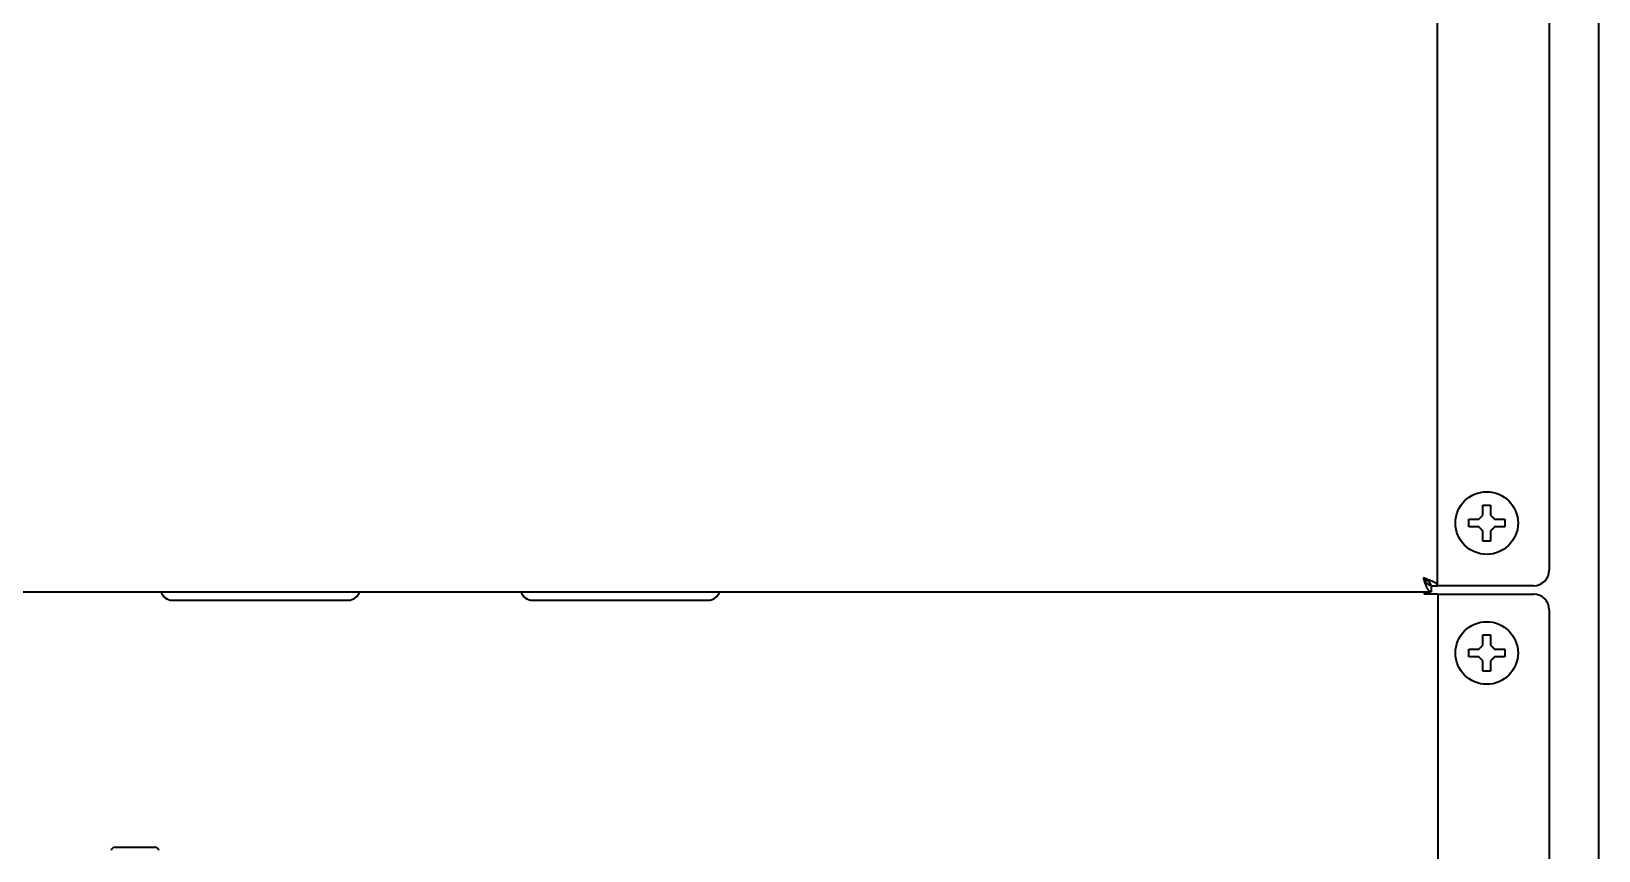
# Model space of a CAD drawing. Extents: x 6569 to 10251, y -294 to 3435.
# Drawn here: x 6904.9 to 7105.2, y 1391 to 1495.6 of the extents above; entities that cross this region are included whole.
import ezdxf

# ---------------------------------------------------------------- set-up
doc = ezdxf.new("R2010")
doc.units = 0
doc.header["$LTSCALE"] = 5
doc.layers.add('1', color=7, linetype='CONTINUOUS', true_color=0xffffff)

msp = doc.modelspace()

# ---------------------------------------------------------------- linework, layer by layer
at = {"layer": '1', "color": 7, "linetype": 'Continuous', "lineweight": 35}
for p, q in [((7084.56, 1424.83), (7084.56, 2216.33)), ((7105.16, 2216.46), (7105.16, 1277.43)), ((7098.86, 2214.23), (7098.86, 1426.83)), ((7088.56, 1432.83), (7088.56, 1433.33)), ((7088.56, 1432.33), (7088.56, 1432.83)), ((7093.16, 1433.33), (7093.16, 1432.83)), ((7093.16, 1432.83), (7093.16, 1432.33)), ((6591.56, 1424.03), (7083.76, 1424.03)), ((7082.86, 1424.03), (7082.86, 1423.73)), ((7083.76, 1424.83), (7084.56, 1424.83)), ((7083.76, 1424.83), (7083.76, 1424.03)), ((7085.56, 1424.83), (7084.56, 1424.83)), ((7096.86, 1424.83), (7085.56, 1424.83)), ((6922.91, 1422.98), (6945.41, 1422.98)), ((6968.91, 1422.98), (6991.41, 1422.98)), ((7084.66, 1423.73), (7082.86, 1423.73)), ((7084.66, 1423.73), (7085.66, 1423.73)), ((7084.66, 1286.03), (7084.66, 1423.73)), ((7085.66, 1423.73), (7096.86, 1423.73)), ((7098.86, 1421.73), (7098.86, 1288.03)), ((7088.56, 1416.23), (7088.56, 1416.73)), ((7088.56, 1415.73), (7088.56, 1416.23)), ((7093.16, 1416.73), (7093.16, 1416.23)), ((7093.16, 1416.23), (7093.16, 1415.73)), ((6915.61, 1391.43), (6920.72, 1391.43))]:
    msp.add_line(p, q, dxfattribs=at)
for centre in [(7090.86, 1432.83), (7090.86, 1416.23)]:
    msp.add_circle(centre, 4, dxfattribs=at)
for centre, radius, start, end in [((7096.86, 1426.83), 2, 270, 0), ((6922.91, 1424.48), 1.5, 197.4586, 270), ((6945.41, 1424.48), 1.5, 270, 342.5414), ((6968.91, 1424.48), 1.5, 197.4586, 270), ((6991.41, 1424.48), 1.5, 270, 342.5414), ((7096.86, 1421.73), 2, 0, 90), ((6915.61, 1390.93), 0.5, 90, 173.0635), ((6920.72, 1390.93), 0.5, 6.9365, 90)]:
    msp.add_arc(centre, radius, start, end, dxfattribs=at)
for points in [[(7089.86, 1433.33), (7089.89, 1433.35), (7089.94, 1433.4), (7090.01, 1433.47), (7090.08, 1433.54), (7090.15, 1433.61), (7090.22, 1433.68), (7090.29, 1433.75), (7090.34, 1433.8), (7090.36, 1433.83)], [(7090.36, 1433.83), (7090.36, 1433.88), (7090.36, 1433.99), (7090.36, 1434.15), (7090.36, 1434.31), (7090.36, 1434.46), (7090.36, 1434.62), (7090.36, 1434.77), (7090.36, 1434.94), (7090.36, 1435.06), (7090.36, 1435.13)], [(7090.36, 1435.13), (7090.53, 1435.13), (7090.86, 1435.13), (7091.2, 1435.13), (7091.36, 1435.13)], [(7091.36, 1433.83), (7091.39, 1433.8), (7091.44, 1433.75), (7091.52, 1433.68), (7091.59, 1433.6), (7091.66, 1433.53), (7091.73, 1433.46), (7091.8, 1433.4), (7091.84, 1433.35), (7091.86, 1433.33)], [(7089.86, 1432.33), (7089.81, 1432.33), (7089.7, 1432.33), (7089.54, 1432.33), (7089.38, 1432.33), (7089.23, 1432.33), (7089.07, 1432.33), (7088.92, 1432.33), (7088.75, 1432.33), (7088.63, 1432.33), (7088.56, 1432.33)], [(7090.36, 1431.83), (7090.34, 1431.85), (7090.29, 1431.9), (7090.21, 1431.98), (7090.14, 1432.05), (7090.07, 1432.12), (7090, 1432.19), (7089.93, 1432.26), (7089.89, 1432.3), (7089.86, 1432.33)], [(7091.86, 1432.33), (7091.84, 1432.3), (7091.79, 1432.25), (7091.72, 1432.18), (7091.65, 1432.11), (7091.58, 1432.04), (7091.51, 1431.97), (7091.44, 1431.9), (7091.39, 1431.85), (7091.36, 1431.83)], [(7091.36, 1431.83), (7091.36, 1431.77), (7091.36, 1431.66), (7091.36, 1431.5), (7091.36, 1431.34), (7091.36, 1431.19), (7091.36, 1431.04), (7091.36, 1430.88), (7091.36, 1430.71), (7091.36, 1430.59), (7091.36, 1430.53)], [(7091.86, 1433.33), (7091.92, 1433.33), (7092.03, 1433.33), (7092.19, 1433.33), (7092.35, 1433.33), (7092.5, 1433.33), (7092.65, 1433.33), (7092.81, 1433.33), (7092.98, 1433.33), (7093.1, 1433.33), (7093.16, 1433.33)], [(7091.36, 1430.53), (7091.2, 1430.53), (7090.86, 1430.53), (7090.53, 1430.53), (7090.36, 1430.53)], [(7083.76, 1424.83), (7083.76, 1424.86), (7083.76, 1424.93), (7083.72, 1425.03), (7083.66, 1425.13), (7083.58, 1425.23), (7083.47, 1425.33), (7083.35, 1425.43), (7083.22, 1425.53), (7083.07, 1425.63), (7082.92, 1425.73), (7082.82, 1425.79), (7082.76, 1425.83)], [(7083.76, 1424.03), (7083.73, 1424.03), (7083.67, 1424.04), (7083.58, 1424.09), (7083.49, 1424.18), (7083.4, 1424.31), (7083.31, 1424.46), (7083.22, 1424.64), (7083.13, 1424.85), (7083.04, 1425.08), (7082.95, 1425.32), (7082.86, 1425.57), (7082.79, 1425.74), (7082.76, 1425.83)], [(7083.76, 1424.83), (7083.73, 1424.83), (7083.66, 1424.83), (7083.56, 1424.87), (7083.46, 1424.93), (7083.36, 1425.01), (7083.26, 1425.12), (7083.16, 1425.24), (7083.06, 1425.37), (7082.96, 1425.52), (7082.86, 1425.67), (7082.8, 1425.77), (7082.76, 1425.83)], [(7084.56, 1424.83), (7084.56, 1424.86), (7084.55, 1424.92), (7084.5, 1425.01), (7084.41, 1425.1), (7084.28, 1425.19), (7084.13, 1425.28), (7083.95, 1425.37), (7083.74, 1425.46), (7083.51, 1425.55), (7083.27, 1425.64), (7083.02, 1425.74), (7082.85, 1425.8), (7082.76, 1425.83)], [(7090.36, 1417.23), (7090.36, 1417.28), (7090.36, 1417.39), (7090.36, 1417.55), (7090.36, 1417.71), (7090.36, 1417.86), (7090.36, 1418.02), (7090.36, 1418.17), (7090.36, 1418.34), (7090.36, 1418.46), (7090.36, 1418.53)], [(7090.36, 1418.53), (7090.53, 1418.53), (7090.86, 1418.53), (7091.2, 1418.53), (7091.36, 1418.53)], [(7089.86, 1416.73), (7089.89, 1416.75), (7089.94, 1416.8), (7090.01, 1416.87), (7090.08, 1416.94), (7090.15, 1417.01), (7090.22, 1417.08), (7090.29, 1417.15), (7090.34, 1417.2), (7090.36, 1417.23)], [(7091.36, 1417.23), (7091.39, 1417.2), (7091.44, 1417.15), (7091.52, 1417.08), (7091.59, 1417), (7091.66, 1416.93), (7091.73, 1416.86), (7091.8, 1416.8), (7091.84, 1416.75), (7091.86, 1416.73)], [(7091.86, 1416.73), (7091.92, 1416.73), (7092.03, 1416.73), (7092.19, 1416.73), (7092.35, 1416.73), (7092.5, 1416.73), (7092.65, 1416.73), (7092.81, 1416.73), (7092.98, 1416.73), (7093.1, 1416.73), (7093.16, 1416.73)], [(7089.86, 1415.73), (7089.81, 1415.73), (7089.7, 1415.73), (7089.54, 1415.73), (7089.38, 1415.73), (7089.23, 1415.73), (7089.07, 1415.73), (7088.92, 1415.73), (7088.75, 1415.73), (7088.63, 1415.73), (7088.56, 1415.73)], [(7090.36, 1415.23), (7090.34, 1415.25), (7090.29, 1415.3), (7090.21, 1415.38), (7090.14, 1415.45), (7090.07, 1415.52), (7090, 1415.59), (7089.93, 1415.66), (7089.89, 1415.7), (7089.86, 1415.73)], [(7091.36, 1413.93), (7091.2, 1413.93), (7090.86, 1413.93), (7090.53, 1413.93), (7090.36, 1413.93)], [(7091.86, 1415.73), (7091.84, 1415.7), (7091.79, 1415.65), (7091.72, 1415.58), (7091.65, 1415.51), (7091.58, 1415.44), (7091.51, 1415.37), (7091.44, 1415.3), (7091.39, 1415.25), (7091.36, 1415.23)], [(7091.36, 1415.23), (7091.36, 1415.17), (7091.36, 1415.06), (7091.36, 1414.9), (7091.36, 1414.74), (7091.36, 1414.59), (7091.36, 1414.44), (7091.36, 1414.28), (7091.36, 1414.11), (7091.36, 1413.99), (7091.36, 1413.93)]]:
    msp.add_open_spline(points, degree=3, dxfattribs=at)
for points in [[(7091.36, 1435.13), (7091.36, 1434.92), (7091.36, 1434.71), (7091.36, 1434.39), (7091.36, 1434.28), (7091.36, 1434.05), (7091.36, 1433.94), (7091.36, 1433.83)], [(7088.56, 1433.33), (7088.77, 1433.33), (7088.98, 1433.33), (7089.3, 1433.33), (7089.41, 1433.33), (7089.64, 1433.33), (7089.75, 1433.33), (7089.86, 1433.33)], [(7090.36, 1430.53), (7090.36, 1430.73), (7090.36, 1430.94), (7090.36, 1431.26), (7090.36, 1431.37), (7090.36, 1431.6), (7090.36, 1431.71), (7090.36, 1431.83)], [(7093.16, 1432.33), (7092.96, 1432.33), (7092.75, 1432.33), (7092.43, 1432.33), (7092.32, 1432.33), (7092.09, 1432.33), (7091.98, 1432.33), (7091.86, 1432.33)], [(7091.36, 1418.53), (7091.36, 1418.32), (7091.36, 1418.11), (7091.36, 1417.79), (7091.36, 1417.68), (7091.36, 1417.45), (7091.36, 1417.34), (7091.36, 1417.23)], [(7088.56, 1416.73), (7088.77, 1416.73), (7088.98, 1416.73), (7089.3, 1416.73), (7089.41, 1416.73), (7089.64, 1416.73), (7089.75, 1416.73), (7089.86, 1416.73)], [(7090.36, 1413.93), (7090.36, 1414.13), (7090.36, 1414.34), (7090.36, 1414.66), (7090.36, 1414.77), (7090.36, 1415), (7090.36, 1415.11), (7090.36, 1415.23)], [(7093.16, 1415.73), (7092.96, 1415.73), (7092.75, 1415.73), (7092.43, 1415.73), (7092.32, 1415.73), (7092.09, 1415.73), (7091.98, 1415.73), (7091.86, 1415.73)]]:
    msp.add_open_spline(points, degree=3, knots=[0, 0, 0, 0, 0.5, 0.5, 0.75, 0.75, 1, 1, 1, 1], dxfattribs=at)

doc.saveas('drawing.dxf')
